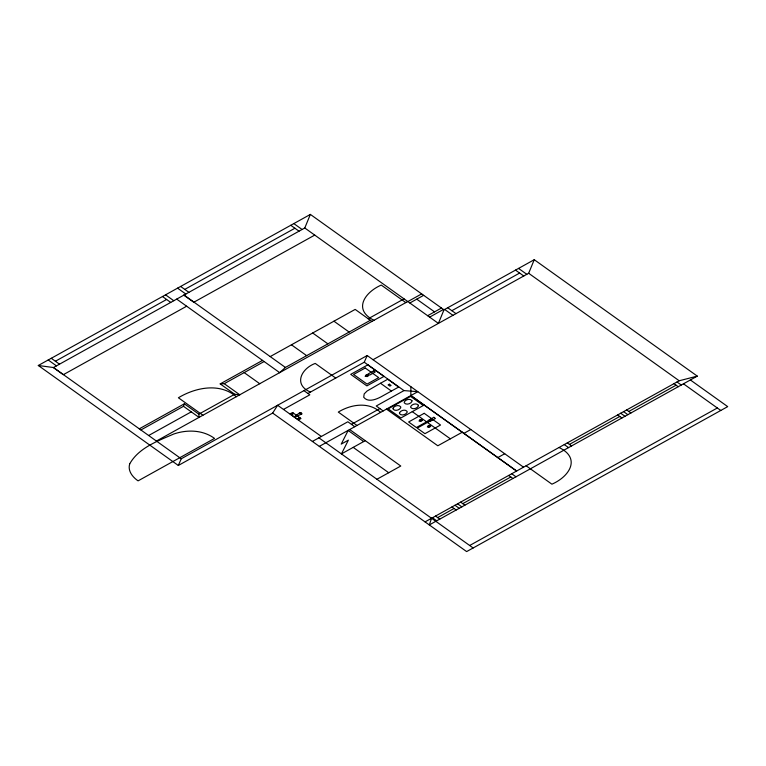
<?xml version="1.0" encoding="UTF-8"?>
<svg xmlns="http://www.w3.org/2000/svg" width="766" height="766" viewBox="0 0 766 766"><rect width="100%" height="100%" fill="white"/><g stroke="black" fill="none" stroke-linecap="round" stroke-linejoin="round"><path stroke-width="1.15" d="M184.338 403.816L183.495 406.306L199.055 417.413L198.834 414.157L184.338 403.816L139.297 428.826M431.555 518.276L429.305 524.93L697.29 376.125L534.247 259.703L443.983 309.828L438.401 323.396L304.782 227.99L53.39 367.575L63.339 374.679L186.645 306.218M304.782 227.99L310.364 214.413L443.983 309.828M373.023 359.704L528.664 273.28L534.247 259.703M310.364 214.413L38.3 365.487L178.315 465.469L181.245 458.777L367.182 355.529L523.551 467.193M307.942 393.485L364.252 362.222L367.182 355.529M348.204 430.348L341.215 444.127L348.367 440.153L341.425 453.912L365.267 440.67M178.315 465.469L272.667 413.075L277.627 405.262L321.347 436.476M279.686 372.64L285.412 367.441L370.38 320.255M380.51 383.259L367.058 391.033L364.195 393.906L363.706 397.228C367.9 402.734 376.058 399.498 381.075 396.807L398.655 387.041L387.74 379.247L380.51 383.268L391.426 391.062M55.391 361.236L166.615 299.477M184.759 289.395L294.91 228.239M314.74 235.095L193.788 302.254L183.84 295.14M220.196 383.9L224.237 383.689L239.844 394.825L234.693 394.251L220.196 383.9L262.527 360.393M270.207 356.583L355.175 309.407L371.922 321.423M140.896 429.965L183.553 406.277M224.237 383.689L264.126 361.533M148.652 435.509L191.318 411.821M368.197 318.771L404.046 298.864M198.834 414.157L234.693 394.251M156.417 441.053L407.771 301.526M407.838 301.574L421.673 293.895M409.839 303.001L423.675 295.322M427.639 315.707L441.465 308.028M429.63 317.134L443.466 309.454M451.854 310.69L519.635 273.06M283.477 409.437L309.809 394.816L303.949 390.641M290.965 414.53L293.474 413.171M293.943 416.656C296.155 416.924 300.578 409.59 302.024 413.87L294.661 417.173M297.639 419.299L300.119 417.92M312.394 441.446L347.841 421.769L354.754 426.71M319.317 446.387L417.824 391.694L403.988 390.593L376.23 405.999L383.153 410.94M351.45 424.345L379.85 408.584M424.163 405.042L400.915 417.958L388.151 408.843L410.557 396.395L423.32 405.511M376.92 479.267L400.771 466.025L349.669 429.535M462.243 432.235L437.807 445.774L386.457 409.101M463.88 433.365L470.793 429.515M497.795 457.58L504.717 453.74M425.044 521.885L679.193 380.769L697.29 376.125M437.654 517.596L454.066 508.48M462.769 503.645L510.798 476.979M569.444 444.414L619.79 416.455M628.781 411.466L676.091 385.193M469.682 545.497L717.321 407.991M38.3 365.487L53.467 367.536L181.245 458.777M690.367 379.965L727.7 406.622L466.638 551.587L272.667 413.075M528.664 273.28L679.193 380.769M683.454 383.804L720.787 410.461M518.563 268.416L526.807 274.305M677.01 381.985L681.271 385.02M515.508 270.111L523.762 275.999M673.956 383.68L678.216 386.715M626.645 409.944L630.906 412.989M623.601 411.639L627.852 414.684M620.709 413.247L624.97 416.283M617.655 414.942L621.915 417.977M447.727 307.75L455.981 313.639M444.673 309.445L452.926 315.333M416.752 299.161L434.552 311.867M405.827 302.599L381.267 285.076C364.808 292.172 352.666 309.837 373.98 320.284M293.838 223.595L302.082 229.484M290.783 225.29L299.027 231.179M567.319 442.892L571.57 445.927M564.274 444.586L568.525 447.622M559.036 447.488C581.337 458.25 569.349 476.691 551.903 484.179L526.118 465.766M333.938 321.203L349.133 332.051M364.252 362.222L403.988 390.593M410.902 395.534L516.638 471.033L410.835 395.572L410.902 386.753M511.726 473.761L515.978 476.806M312.7 332.999L327.896 343.848M508.672 475.456L512.923 478.491M412.28 411.639L450.36 438.832M291.453 344.786L306.649 355.644M335.728 378.059L315.228 363.419C301.239 368.599 293.139 384.771 310.479 392.077M380.578 412.367C368.8 401.422 350.943 404.295 338.304 412.089L357.013 425.456M180.632 286.455L188.886 292.344M177.578 288.15L185.832 294.039M184.022 295.044L285.412 367.441M176.697 299.104L279.724 372.678M460.644 502.123L464.895 505.167M165.542 294.833L173.786 300.722M457.589 503.817L461.85 506.862M454.985 505.263L459.246 508.308M162.488 296.528L170.732 302.417M348.08 430.415L363.678 441.551M451.94 506.958L456.201 509.993M353.203 447.373L388.755 472.756M244.182 372.611L259.789 383.747M297.198 414.846L297.917 415.364M296.423 415.277L292.564 412.52L290.084 413.899L298.491 419.902L300.971 418.523L297.141 415.794M435.519 516.073L439.78 519.109M432.474 517.768L436.725 520.803M318.905 437.836L473.139 547.968M236.349 396.711C219.765 382.493 195.627 387.414 178.401 397.765L202.923 415.268M51.265 358.287L59.509 364.176M48.21 359.982L56.464 365.87M411.926 400.666L411.907 401.537C410.624 404.008 406.037 405.281 404.276 402.82L404.295 401.949C405.587 399.479 410.164 398.215 411.926 400.666M418.351 405.252L418.332 406.124C417.039 408.594 412.462 409.858 410.691 407.397L410.71 406.526C412.003 404.065 416.58 402.792 418.351 405.252M393.092 408.173L393.063 409.044C394.835 411.495 399.412 410.231 400.704 407.761L400.723 406.89C398.952 404.438 394.375 405.702 393.092 408.173M399.507 412.75L399.488 413.621C401.25 416.082 405.836 414.818 407.119 412.347L407.139 411.476C405.377 409.015 400.8 410.289 399.507 412.75M129.713 463.861C127.482 470.812 132.652 477.161 138.081 480.866L214.528 438.42C202.818 429.774 187.019 429.439 173.652 434.054C157.662 441.034 138.665 447.88 129.713 463.861M301.507 413.889C298.635 414.559 299.697 411.045 301.507 413.889M367.68 375.666C365.238 377.877 365.937 373.741 367.68 375.666M429.898 426.279C427.457 428.491 428.156 424.345 429.898 426.279M368.398 375.627L367.412 376.527L365.143 376.393L366.052 374.919L367.986 374.813L368.398 375.627M421.587 420.343C419.136 422.545 419.835 418.408 421.587 420.343M422.296 420.304L421.31 421.195L419.04 421.061L419.95 419.586L421.894 419.481L422.296 420.304M430.616 426.241L429.63 427.131L427.361 427.007L428.271 425.523L430.205 425.417L430.616 426.241M367.824 364.855L350.723 374.354L366.885 385.892L383.986 376.393L367.824 364.855M365.229 368.006L353.586 374.469L367.048 384.092L378.691 377.619L365.229 368.006M292.851 414.013L292.286 413.927L292.851 414.013M373.674 370.84L367.977 374L369.576 375.139L375.273 371.979L373.674 370.84M298.711 418.198L298.261 418.447L298.711 418.198M389.329 384.197L388.103 384.877L389.846 386.112L391.062 385.432L389.329 384.197M424.201 413.314L408.623 421.97L416.388 427.524L431.976 418.868L424.201 413.314M433.843 417.317L428.156 420.477L429.745 421.616L435.442 418.456L433.843 417.317M432.752 419.471L417.173 428.127L424.948 433.68L440.527 425.025L432.752 419.471"/></g></svg>
